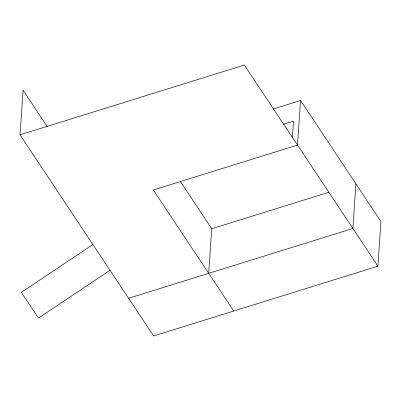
<?xml version="1.0" encoding="UTF-8"?>
<svg xmlns="http://www.w3.org/2000/svg" width="401" height="401" viewBox="0 0 401 401"><rect width="100%" height="100%" fill="white"/><g stroke="black" fill="none" stroke-linecap="round" stroke-linejoin="round"><path stroke-width="0.6" d="M273.016 109.052L300.539 100.486L380.95 221.563L377.907 266.174L153.628 335.958L20.05 134.826L23.093 90.22L47.268 126.626M208.695 273.342L211.738 228.735L180.239 181.312M292.394 137.693L293.522 121.157L283.482 124.28M300.539 100.486L297.497 145.097L153.317 189.954L233.728 311.031M355.918 183.874L352.875 228.48L128.596 298.264M92.922 244.555L21.353 292.349L38.446 318.088L110.019 270.294M20.05 134.826L244.329 65.042L377.907 266.174M211.738 228.735L328.995 192.249"/></g></svg>
